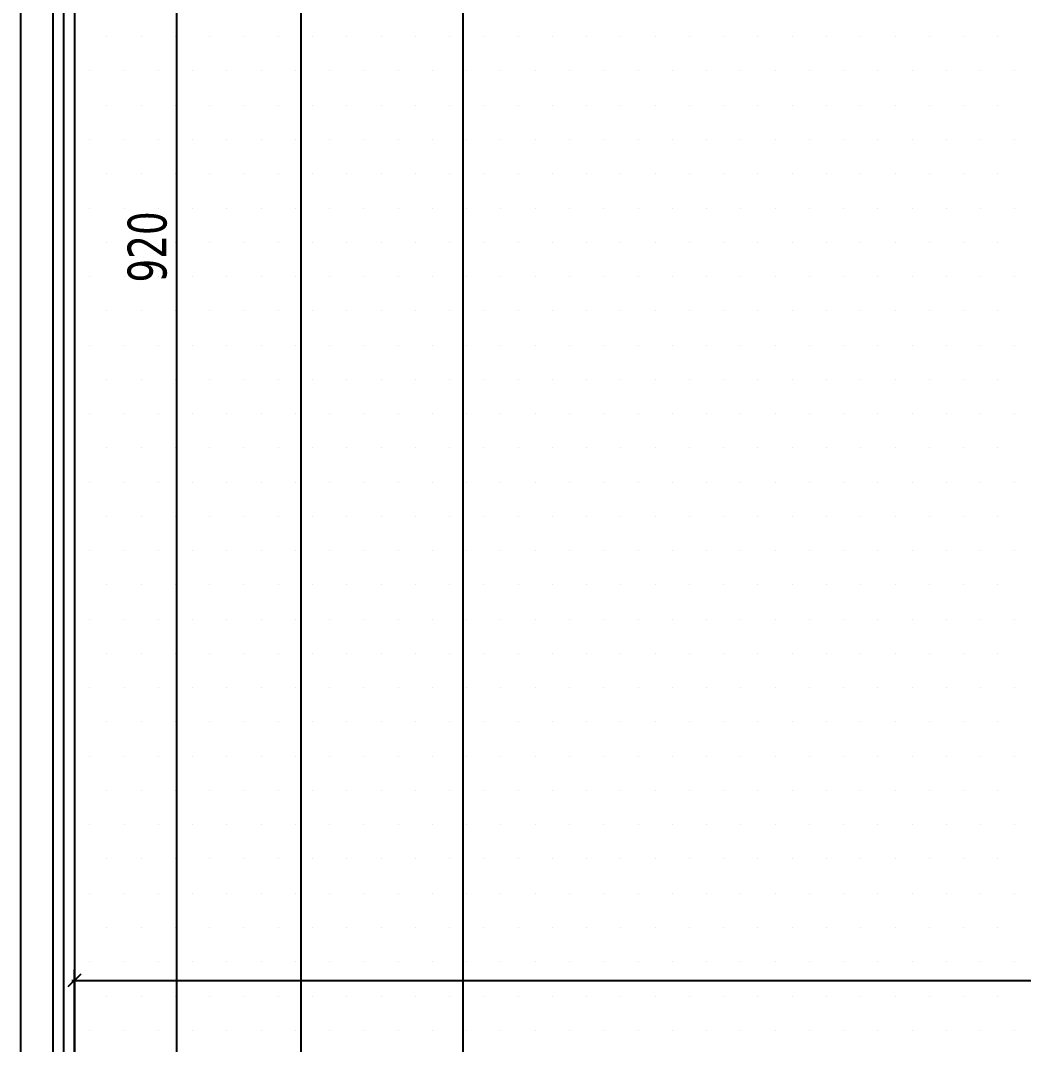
# Model space of a CAD drawing. Header units: millimetres. Extents: x 43168.9 to 43194.6, y -25545.1 to -25543.4.
# Drawn here: x 43175.2659 to 43175.3588, y -25544.4468 to -25544.3519 of the extents above; entities that cross this region are included whole.
import ezdxf

# ---------------------------------------------------------------- set-up
doc = ezdxf.new("R2010")
doc.units = ezdxf.units.MM
doc.header["$LTSCALE"] = 200
doc.linetypes.add('DASHDOT', pattern=[1, 0.5, -0.25, 0, -0.25])
doc.linetypes.add('DASHDOT2', pattern=[0.5, 0.25, -0.125, 0, -0.125])
for name, color, linetype in [('aks_sgh', 5, 'DASHDOT2'), ('cam_sgh', 1, 'Continuous'), ('gor-4_sgh', 17, 'Continuous'), ('kesitcizgisi_sgh', 22, 'Continuous'), ('olcudis_sgh', 185, 'Continuous'), ('olcuic_sgh', 183, 'Continuous'), ('tarama-zemin_sgh', 197, 'Continuous')]:
    doc.layers.add(name, color=color, linetype=linetype)
doc.styles.add('dim', font='VERDANA.TTF', dxfattribs={"width": 0.7})

msp = doc.modelspace()

# ---------------------------------------------------------------- linework, layer by layer
at = {"color": 0, "linetype": 'ByBlock', "lineweight": -2}
msp.add_line((43175.271479, -25544.440289), (43175.270279, -25544.441489), dxfattribs=at)
at = {"layer": 'aks_sgh'}
for p, q in [((43175.268879, -25543.740919), (43175.268879, -25544.609919)), ((43175.306879, -25543.740919), (43175.306879, -25544.609919))]:
    msp.add_line(p, q, dxfattribs=at)
at = {"layer": 'cam_sgh'}
for p, q in [((43175.270879, -25544.280919), (43175.270879, -25544.464919)), ((43175.269879, -25544.349919), (43175.269879, -25544.464919))]:
    msp.add_line(p, q, dxfattribs=at)
at = {"layer": 'gor-4_sgh'}
msp.add_line((43175.265879, -25544.349919), (43175.265879, -25544.464919), dxfattribs=at)
at = {"layer": 'kesitcizgisi_sgh', "linetype": 'DASHDOT'}
msp.add_line((43175.291879, -25544.613788), (43175.291879, -25543.808164), dxfattribs=at)
at = {"layer": 'olcudis_sgh'}
for p, q in [((43175.270879, -25544.452889), (43175.270879, -25544.439889)), ((43175.270629, -25544.440889), (43175.541129, -25544.440889))]:
    msp.add_line(p, q, dxfattribs=at)
at = {"layer": 'olcuic_sgh'}
msp.add_line((43175.28032, -25544.280669), (43175.28032, -25544.465169), dxfattribs=at)
at = {"layer": 'tarama-zemin_sgh'}
for p, q in [((43175.273887, -25544.353425), (43175.273887, -25544.353425)), ((43175.277062, -25544.353425), (43175.277062, -25544.353425)), ((43175.280237, -25544.353425), (43175.280237, -25544.353425)), ((43175.283412, -25544.353425), (43175.283412, -25544.353425)), ((43175.286587, -25544.353425), (43175.286587, -25544.353425)), ((43175.289762, -25544.353425), (43175.289762, -25544.353425)), ((43175.292937, -25544.353425), (43175.292937, -25544.353425)), ((43175.296112, -25544.353425), (43175.296112, -25544.353425)), ((43175.299287, -25544.353425), (43175.299287, -25544.353425)), ((43175.302462, -25544.353425), (43175.302462, -25544.353425)), ((43175.305637, -25544.353425), (43175.305637, -25544.353425)), ((43175.308812, -25544.353425), (43175.308812, -25544.353425)), ((43175.311987, -25544.353425), (43175.311987, -25544.353425)), ((43175.315162, -25544.353425), (43175.315162, -25544.353425)), ((43175.318337, -25544.353425), (43175.318337, -25544.353425)), ((43175.321512, -25544.353425), (43175.321512, -25544.353425)), ((43175.324687, -25544.353425), (43175.324687, -25544.353425)), ((43175.327862, -25544.353425), (43175.327862, -25544.353425)), ((43175.331037, -25544.353425), (43175.331037, -25544.353425)), ((43175.334212, -25544.353425), (43175.334212, -25544.353425)), ((43175.337387, -25544.353425), (43175.337387, -25544.353425)), ((43175.340562, -25544.353425), (43175.340562, -25544.353425)), ((43175.343737, -25544.353425), (43175.343737, -25544.353425)), ((43175.346912, -25544.353425), (43175.346912, -25544.353425)), ((43175.350087, -25544.353425), (43175.350087, -25544.353425)), ((43175.353262, -25544.353425), (43175.353262, -25544.353425)), ((43175.356437, -25544.353425), (43175.356437, -25544.353425)), ((43175.2723, -25544.3566), (43175.2723, -25544.3566)), ((43175.275475, -25544.3566), (43175.275475, -25544.3566)), ((43175.27865, -25544.3566), (43175.27865, -25544.3566)), ((43175.281825, -25544.3566), (43175.281825, -25544.3566)), ((43175.285, -25544.3566), (43175.285, -25544.3566)), ((43175.288175, -25544.3566), (43175.288175, -25544.3566)), ((43175.29135, -25544.3566), (43175.29135, -25544.3566)), ((43175.294525, -25544.3566), (43175.294525, -25544.3566)), ((43175.2977, -25544.3566), (43175.2977, -25544.3566)), ((43175.300875, -25544.3566), (43175.300875, -25544.3566)), ((43175.30405, -25544.3566), (43175.30405, -25544.3566)), ((43175.307225, -25544.3566), (43175.307225, -25544.3566)), ((43175.3104, -25544.3566), (43175.3104, -25544.3566)), ((43175.313575, -25544.3566), (43175.313575, -25544.3566)), ((43175.31675, -25544.3566), (43175.31675, -25544.3566)), ((43175.319925, -25544.3566), (43175.319925, -25544.3566)), ((43175.3231, -25544.3566), (43175.3231, -25544.3566)), ((43175.326275, -25544.3566), (43175.326275, -25544.3566)), ((43175.32945, -25544.3566), (43175.32945, -25544.3566)), ((43175.332625, -25544.3566), (43175.332625, -25544.3566)), ((43175.3358, -25544.3566), (43175.3358, -25544.3566)), ((43175.338975, -25544.3566), (43175.338975, -25544.3566)), ((43175.34215, -25544.3566), (43175.34215, -25544.3566)), ((43175.345325, -25544.3566), (43175.345325, -25544.3566)), ((43175.3485, -25544.3566), (43175.3485, -25544.3566)), ((43175.351675, -25544.3566), (43175.351675, -25544.3566)), ((43175.35485, -25544.3566), (43175.35485, -25544.3566)), ((43175.358025, -25544.3566), (43175.358025, -25544.3566)), ((43175.273887, -25544.359775), (43175.273887, -25544.359775)), ((43175.277062, -25544.359775), (43175.277062, -25544.359775)), ((43175.280237, -25544.359775), (43175.280237, -25544.359775)), ((43175.283412, -25544.359775), (43175.283412, -25544.359775)), ((43175.286587, -25544.359775), (43175.286587, -25544.359775)), ((43175.289762, -25544.359775), (43175.289762, -25544.359775)), ((43175.292937, -25544.359775), (43175.292937, -25544.359775)), ((43175.296112, -25544.359775), (43175.296112, -25544.359775)), ((43175.299287, -25544.359775), (43175.299287, -25544.359775)), ((43175.302462, -25544.359775), (43175.302462, -25544.359775)), ((43175.305637, -25544.359775), (43175.305637, -25544.359775)), ((43175.308812, -25544.359775), (43175.308812, -25544.359775)), ((43175.311987, -25544.359775), (43175.311987, -25544.359775)), ((43175.315162, -25544.359775), (43175.315162, -25544.359775)), ((43175.318337, -25544.359775), (43175.318337, -25544.359775)), ((43175.321512, -25544.359775), (43175.321512, -25544.359775)), ((43175.324687, -25544.359775), (43175.324687, -25544.359775)), ((43175.327862, -25544.359775), (43175.327862, -25544.359775)), ((43175.331037, -25544.359775), (43175.331037, -25544.359775)), ((43175.334212, -25544.359775), (43175.334212, -25544.359775)), ((43175.337387, -25544.359775), (43175.337387, -25544.359775)), ((43175.340562, -25544.359775), (43175.340562, -25544.359775)), ((43175.343737, -25544.359775), (43175.343737, -25544.359775)), ((43175.346912, -25544.359775), (43175.346912, -25544.359775)), ((43175.350087, -25544.359775), (43175.350087, -25544.359775)), ((43175.353262, -25544.359775), (43175.353262, -25544.359775)), ((43175.356437, -25544.359775), (43175.356437, -25544.359775)), ((43175.2723, -25544.36295), (43175.2723, -25544.36295)), ((43175.275475, -25544.36295), (43175.275475, -25544.36295)), ((43175.27865, -25544.36295), (43175.27865, -25544.36295)), ((43175.281825, -25544.36295), (43175.281825, -25544.36295)), ((43175.285, -25544.36295), (43175.285, -25544.36295)), ((43175.288175, -25544.36295), (43175.288175, -25544.36295)), ((43175.29135, -25544.36295), (43175.29135, -25544.36295)), ((43175.294525, -25544.36295), (43175.294525, -25544.36295)), ((43175.2977, -25544.36295), (43175.2977, -25544.36295)), ((43175.300875, -25544.36295), (43175.300875, -25544.36295)), ((43175.30405, -25544.36295), (43175.30405, -25544.36295)), ((43175.307225, -25544.36295), (43175.307225, -25544.36295)), ((43175.3104, -25544.36295), (43175.3104, -25544.36295)), ((43175.313575, -25544.36295), (43175.313575, -25544.36295)), ((43175.31675, -25544.36295), (43175.31675, -25544.36295)), ((43175.319925, -25544.36295), (43175.319925, -25544.36295)), ((43175.3231, -25544.36295), (43175.3231, -25544.36295)), ((43175.326275, -25544.36295), (43175.326275, -25544.36295)), ((43175.32945, -25544.36295), (43175.32945, -25544.36295)), ((43175.332625, -25544.36295), (43175.332625, -25544.36295)), ((43175.3358, -25544.36295), (43175.3358, -25544.36295)), ((43175.338975, -25544.36295), (43175.338975, -25544.36295)), ((43175.34215, -25544.36295), (43175.34215, -25544.36295)), ((43175.345325, -25544.36295), (43175.345325, -25544.36295)), ((43175.3485, -25544.36295), (43175.3485, -25544.36295)), ((43175.351675, -25544.36295), (43175.351675, -25544.36295)), ((43175.35485, -25544.36295), (43175.35485, -25544.36295)), ((43175.358025, -25544.36295), (43175.358025, -25544.36295)), ((43175.273887, -25544.366125), (43175.273887, -25544.366125)), ((43175.277062, -25544.366125), (43175.277062, -25544.366125)), ((43175.280237, -25544.366125), (43175.280237, -25544.366125)), ((43175.283412, -25544.366125), (43175.283412, -25544.366125)), ((43175.286587, -25544.366125), (43175.286587, -25544.366125)), ((43175.289762, -25544.366125), (43175.289762, -25544.366125)), ((43175.292937, -25544.366125), (43175.292937, -25544.366125)), ((43175.296112, -25544.366125), (43175.296112, -25544.366125)), ((43175.299287, -25544.366125), (43175.299287, -25544.366125)), ((43175.302462, -25544.366125), (43175.302462, -25544.366125)), ((43175.305637, -25544.366125), (43175.305637, -25544.366125)), ((43175.308812, -25544.366125), (43175.308812, -25544.366125)), ((43175.311987, -25544.366125), (43175.311987, -25544.366125)), ((43175.315162, -25544.366125), (43175.315162, -25544.366125)), ((43175.318337, -25544.366125), (43175.318337, -25544.366125)), ((43175.321512, -25544.366125), (43175.321512, -25544.366125)), ((43175.324687, -25544.366125), (43175.324687, -25544.366125)), ((43175.327862, -25544.366125), (43175.327862, -25544.366125)), ((43175.331037, -25544.366125), (43175.331037, -25544.366125)), ((43175.334212, -25544.366125), (43175.334212, -25544.366125)), ((43175.337387, -25544.366125), (43175.337387, -25544.366125)), ((43175.340562, -25544.366125), (43175.340562, -25544.366125)), ((43175.343737, -25544.366125), (43175.343737, -25544.366125)), ((43175.346912, -25544.366125), (43175.346912, -25544.366125)), ((43175.350087, -25544.366125), (43175.350087, -25544.366125)), ((43175.353262, -25544.366125), (43175.353262, -25544.366125)), ((43175.356437, -25544.366125), (43175.356437, -25544.366125)), ((43175.2723, -25544.3693), (43175.2723, -25544.3693)), ((43175.275475, -25544.3693), (43175.275475, -25544.3693)), ((43175.27865, -25544.3693), (43175.27865, -25544.3693)), ((43175.281825, -25544.3693), (43175.281825, -25544.3693)), ((43175.285, -25544.3693), (43175.285, -25544.3693)), ((43175.288175, -25544.3693), (43175.288175, -25544.3693)), ((43175.29135, -25544.3693), (43175.29135, -25544.3693)), ((43175.294525, -25544.3693), (43175.294525, -25544.3693)), ((43175.2977, -25544.3693), (43175.2977, -25544.3693)), ((43175.300875, -25544.3693), (43175.300875, -25544.3693)), ((43175.30405, -25544.3693), (43175.30405, -25544.3693)), ((43175.307225, -25544.3693), (43175.307225, -25544.3693)), ((43175.3104, -25544.3693), (43175.3104, -25544.3693)), ((43175.313575, -25544.3693), (43175.313575, -25544.3693)), ((43175.31675, -25544.3693), (43175.31675, -25544.3693)), ((43175.319925, -25544.3693), (43175.319925, -25544.3693)), ((43175.3231, -25544.3693), (43175.3231, -25544.3693)), ((43175.326275, -25544.3693), (43175.326275, -25544.3693)), ((43175.32945, -25544.3693), (43175.32945, -25544.3693)), ((43175.332625, -25544.3693), (43175.332625, -25544.3693)), ((43175.3358, -25544.3693), (43175.3358, -25544.3693)), ((43175.338975, -25544.3693), (43175.338975, -25544.3693)), ((43175.34215, -25544.3693), (43175.34215, -25544.3693)), ((43175.345325, -25544.3693), (43175.345325, -25544.3693)), ((43175.3485, -25544.3693), (43175.3485, -25544.3693)), ((43175.351675, -25544.3693), (43175.351675, -25544.3693)), ((43175.35485, -25544.3693), (43175.35485, -25544.3693)), ((43175.358025, -25544.3693), (43175.358025, -25544.3693)), ((43175.273887, -25544.372475), (43175.273887, -25544.372475)), ((43175.277062, -25544.372475), (43175.277062, -25544.372475)), ((43175.280237, -25544.372475), (43175.280237, -25544.372475)), ((43175.283412, -25544.372475), (43175.283412, -25544.372475)), ((43175.286587, -25544.372475), (43175.286587, -25544.372475)), ((43175.289762, -25544.372475), (43175.289762, -25544.372475)), ((43175.292937, -25544.372475), (43175.292937, -25544.372475)), ((43175.296112, -25544.372475), (43175.296112, -25544.372475)), ((43175.299287, -25544.372475), (43175.299287, -25544.372475)), ((43175.302462, -25544.372475), (43175.302462, -25544.372475)), ((43175.305637, -25544.372475), (43175.305637, -25544.372475)), ((43175.308812, -25544.372475), (43175.308812, -25544.372475)), ((43175.311987, -25544.372475), (43175.311987, -25544.372475)), ((43175.315162, -25544.372475), (43175.315162, -25544.372475)), ((43175.318337, -25544.372475), (43175.318337, -25544.372475)), ((43175.321512, -25544.372475), (43175.321512, -25544.372475)), ((43175.324687, -25544.372475), (43175.324687, -25544.372475)), ((43175.327862, -25544.372475), (43175.327862, -25544.372475)), ((43175.331037, -25544.372475), (43175.331037, -25544.372475)), ((43175.334212, -25544.372475), (43175.334212, -25544.372475)), ((43175.337387, -25544.372475), (43175.337387, -25544.372475)), ((43175.340562, -25544.372475), (43175.340562, -25544.372475)), ((43175.343737, -25544.372475), (43175.343737, -25544.372475)), ((43175.346912, -25544.372475), (43175.346912, -25544.372475)), ((43175.350087, -25544.372475), (43175.350087, -25544.372475)), ((43175.353262, -25544.372475), (43175.353262, -25544.372475)), ((43175.356437, -25544.372475), (43175.356437, -25544.372475)), ((43175.2723, -25544.37565), (43175.2723, -25544.37565)), ((43175.275475, -25544.37565), (43175.275475, -25544.37565)), ((43175.27865, -25544.37565), (43175.27865, -25544.37565)), ((43175.281825, -25544.37565), (43175.281825, -25544.37565)), ((43175.285, -25544.37565), (43175.285, -25544.37565)), ((43175.288175, -25544.37565), (43175.288175, -25544.37565)), ((43175.29135, -25544.37565), (43175.29135, -25544.37565)), ((43175.294525, -25544.37565), (43175.294525, -25544.37565)), ((43175.2977, -25544.37565), (43175.2977, -25544.37565)), ((43175.300875, -25544.37565), (43175.300875, -25544.37565)), ((43175.30405, -25544.37565), (43175.30405, -25544.37565)), ((43175.307225, -25544.37565), (43175.307225, -25544.37565)), ((43175.3104, -25544.37565), (43175.3104, -25544.37565)), ((43175.313575, -25544.37565), (43175.313575, -25544.37565)), ((43175.31675, -25544.37565), (43175.31675, -25544.37565)), ((43175.319925, -25544.37565), (43175.319925, -25544.37565)), ((43175.3231, -25544.37565), (43175.3231, -25544.37565)), ((43175.326275, -25544.37565), (43175.326275, -25544.37565)), ((43175.32945, -25544.37565), (43175.32945, -25544.37565)), ((43175.332625, -25544.37565), (43175.332625, -25544.37565)), ((43175.3358, -25544.37565), (43175.3358, -25544.37565)), ((43175.338975, -25544.37565), (43175.338975, -25544.37565)), ((43175.34215, -25544.37565), (43175.34215, -25544.37565)), ((43175.345325, -25544.37565), (43175.345325, -25544.37565)), ((43175.3485, -25544.37565), (43175.3485, -25544.37565)), ((43175.351675, -25544.37565), (43175.351675, -25544.37565)), ((43175.35485, -25544.37565), (43175.35485, -25544.37565)), ((43175.358025, -25544.37565), (43175.358025, -25544.37565)), ((43175.273887, -25544.378825), (43175.273887, -25544.378825)), ((43175.277062, -25544.378825), (43175.277062, -25544.378825)), ((43175.280237, -25544.378825), (43175.280237, -25544.378825)), ((43175.283412, -25544.378825), (43175.283412, -25544.378825)), ((43175.286587, -25544.378825), (43175.286587, -25544.378825)), ((43175.289762, -25544.378825), (43175.289762, -25544.378825)), ((43175.292937, -25544.378825), (43175.292937, -25544.378825)), ((43175.296112, -25544.378825), (43175.296112, -25544.378825)), ((43175.299287, -25544.378825), (43175.299287, -25544.378825)), ((43175.302462, -25544.378825), (43175.302462, -25544.378825)), ((43175.305637, -25544.378825), (43175.305637, -25544.378825)), ((43175.308812, -25544.378825), (43175.308812, -25544.378825)), ((43175.311987, -25544.378825), (43175.311987, -25544.378825)), ((43175.315162, -25544.378825), (43175.315162, -25544.378825)), ((43175.318337, -25544.378825), (43175.318337, -25544.378825)), ((43175.321512, -25544.378825), (43175.321512, -25544.378825)), ((43175.324687, -25544.378825), (43175.324687, -25544.378825)), ((43175.327862, -25544.378825), (43175.327862, -25544.378825)), ((43175.331037, -25544.378825), (43175.331037, -25544.378825)), ((43175.334212, -25544.378825), (43175.334212, -25544.378825)), ((43175.337387, -25544.378825), (43175.337387, -25544.378825)), ((43175.340562, -25544.378825), (43175.340562, -25544.378825)), ((43175.343737, -25544.378825), (43175.343737, -25544.378825)), ((43175.346912, -25544.378825), (43175.346912, -25544.378825)), ((43175.350087, -25544.378825), (43175.350087, -25544.378825)), ((43175.353262, -25544.378825), (43175.353262, -25544.378825)), ((43175.356437, -25544.378825), (43175.356437, -25544.378825)), ((43175.2723, -25544.382), (43175.2723, -25544.382)), ((43175.275475, -25544.382), (43175.275475, -25544.382)), ((43175.27865, -25544.382), (43175.27865, -25544.382)), ((43175.281825, -25544.382), (43175.281825, -25544.382)), ((43175.285, -25544.382), (43175.285, -25544.382)), ((43175.288175, -25544.382), (43175.288175, -25544.382)), ((43175.29135, -25544.382), (43175.29135, -25544.382)), ((43175.294525, -25544.382), (43175.294525, -25544.382)), ((43175.2977, -25544.382), (43175.2977, -25544.382)), ((43175.300875, -25544.382), (43175.300875, -25544.382)), ((43175.30405, -25544.382), (43175.30405, -25544.382)), ((43175.307225, -25544.382), (43175.307225, -25544.382)), ((43175.3104, -25544.382), (43175.3104, -25544.382)), ((43175.313575, -25544.382), (43175.313575, -25544.382)), ((43175.31675, -25544.382), (43175.31675, -25544.382)), ((43175.319925, -25544.382), (43175.319925, -25544.382)), ((43175.3231, -25544.382), (43175.3231, -25544.382)), ((43175.326275, -25544.382), (43175.326275, -25544.382)), ((43175.32945, -25544.382), (43175.32945, -25544.382)), ((43175.332625, -25544.382), (43175.332625, -25544.382)), ((43175.3358, -25544.382), (43175.3358, -25544.382)), ((43175.338975, -25544.382), (43175.338975, -25544.382)), ((43175.34215, -25544.382), (43175.34215, -25544.382)), ((43175.345325, -25544.382), (43175.345325, -25544.382)), ((43175.3485, -25544.382), (43175.3485, -25544.382)), ((43175.351675, -25544.382), (43175.351675, -25544.382)), ((43175.35485, -25544.382), (43175.35485, -25544.382)), ((43175.358025, -25544.382), (43175.358025, -25544.382)), ((43175.273887, -25544.385175), (43175.273887, -25544.385175)), ((43175.277062, -25544.385175), (43175.277062, -25544.385175)), ((43175.280237, -25544.385175), (43175.280237, -25544.385175)), ((43175.283412, -25544.385175), (43175.283412, -25544.385175)), ((43175.286587, -25544.385175), (43175.286587, -25544.385175)), ((43175.289762, -25544.385175), (43175.289762, -25544.385175)), ((43175.292937, -25544.385175), (43175.292937, -25544.385175)), ((43175.296112, -25544.385175), (43175.296112, -25544.385175)), ((43175.299287, -25544.385175), (43175.299287, -25544.385175)), ((43175.302462, -25544.385175), (43175.302462, -25544.385175)), ((43175.305637, -25544.385175), (43175.305637, -25544.385175)), ((43175.308812, -25544.385175), (43175.308812, -25544.385175)), ((43175.311987, -25544.385175), (43175.311987, -25544.385175)), ((43175.315162, -25544.385175), (43175.315162, -25544.385175)), ((43175.318337, -25544.385175), (43175.318337, -25544.385175)), ((43175.321512, -25544.385175), (43175.321512, -25544.385175)), ((43175.324687, -25544.385175), (43175.324687, -25544.385175)), ((43175.327862, -25544.385175), (43175.327862, -25544.385175)), ((43175.331037, -25544.385175), (43175.331037, -25544.385175)), ((43175.334212, -25544.385175), (43175.334212, -25544.385175)), ((43175.337387, -25544.385175), (43175.337387, -25544.385175)), ((43175.340562, -25544.385175), (43175.340562, -25544.385175)), ((43175.343737, -25544.385175), (43175.343737, -25544.385175)), ((43175.346912, -25544.385175), (43175.346912, -25544.385175)), ((43175.350087, -25544.385175), (43175.350087, -25544.385175)), ((43175.353262, -25544.385175), (43175.353262, -25544.385175)), ((43175.356437, -25544.385175), (43175.356437, -25544.385175)), ((43175.2723, -25544.38835), (43175.2723, -25544.38835)), ((43175.275475, -25544.38835), (43175.275475, -25544.38835)), ((43175.27865, -25544.38835), (43175.27865, -25544.38835)), ((43175.281825, -25544.38835), (43175.281825, -25544.38835)), ((43175.285, -25544.38835), (43175.285, -25544.38835)), ((43175.288175, -25544.38835), (43175.288175, -25544.38835)), ((43175.29135, -25544.38835), (43175.29135, -25544.38835)), ((43175.294525, -25544.38835), (43175.294525, -25544.38835)), ((43175.2977, -25544.38835), (43175.2977, -25544.38835)), ((43175.300875, -25544.38835), (43175.300875, -25544.38835)), ((43175.30405, -25544.38835), (43175.30405, -25544.38835)), ((43175.307225, -25544.38835), (43175.307225, -25544.38835)), ((43175.3104, -25544.38835), (43175.3104, -25544.38835)), ((43175.313575, -25544.38835), (43175.313575, -25544.38835)), ((43175.31675, -25544.38835), (43175.31675, -25544.38835)), ((43175.319925, -25544.38835), (43175.319925, -25544.38835)), ((43175.3231, -25544.38835), (43175.3231, -25544.38835)), ((43175.326275, -25544.38835), (43175.326275, -25544.38835)), ((43175.32945, -25544.38835), (43175.32945, -25544.38835)), ((43175.332625, -25544.38835), (43175.332625, -25544.38835)), ((43175.3358, -25544.38835), (43175.3358, -25544.38835)), ((43175.338975, -25544.38835), (43175.338975, -25544.38835)), ((43175.34215, -25544.38835), (43175.34215, -25544.38835)), ((43175.345325, -25544.38835), (43175.345325, -25544.38835)), ((43175.3485, -25544.38835), (43175.3485, -25544.38835)), ((43175.351675, -25544.38835), (43175.351675, -25544.38835)), ((43175.35485, -25544.38835), (43175.35485, -25544.38835)), ((43175.358025, -25544.38835), (43175.358025, -25544.38835)), ((43175.273887, -25544.391525), (43175.273887, -25544.391525)), ((43175.277062, -25544.391525), (43175.277062, -25544.391525)), ((43175.280237, -25544.391525), (43175.280237, -25544.391525)), ((43175.283412, -25544.391525), (43175.283412, -25544.391525)), ((43175.286587, -25544.391525), (43175.286587, -25544.391525)), ((43175.289762, -25544.391525), (43175.289762, -25544.391525)), ((43175.292937, -25544.391525), (43175.292937, -25544.391525)), ((43175.296112, -25544.391525), (43175.296112, -25544.391525)), ((43175.299287, -25544.391525), (43175.299287, -25544.391525)), ((43175.302462, -25544.391525), (43175.302462, -25544.391525)), ((43175.305637, -25544.391525), (43175.305637, -25544.391525)), ((43175.308812, -25544.391525), (43175.308812, -25544.391525)), ((43175.311987, -25544.391525), (43175.311987, -25544.391525)), ((43175.315162, -25544.391525), (43175.315162, -25544.391525)), ((43175.318337, -25544.391525), (43175.318337, -25544.391525)), ((43175.321512, -25544.391525), (43175.321512, -25544.391525)), ((43175.324687, -25544.391525), (43175.324687, -25544.391525)), ((43175.327862, -25544.391525), (43175.327862, -25544.391525)), ((43175.331037, -25544.391525), (43175.331037, -25544.391525)), ((43175.334212, -25544.391525), (43175.334212, -25544.391525)), ((43175.337387, -25544.391525), (43175.337387, -25544.391525)), ((43175.340562, -25544.391525), (43175.340562, -25544.391525)), ((43175.343737, -25544.391525), (43175.343737, -25544.391525)), ((43175.346912, -25544.391525), (43175.346912, -25544.391525)), ((43175.350087, -25544.391525), (43175.350087, -25544.391525)), ((43175.353262, -25544.391525), (43175.353262, -25544.391525)), ((43175.356437, -25544.391525), (43175.356437, -25544.391525)), ((43175.2723, -25544.3947), (43175.2723, -25544.3947)), ((43175.275475, -25544.3947), (43175.275475, -25544.3947)), ((43175.27865, -25544.3947), (43175.27865, -25544.3947)), ((43175.281825, -25544.3947), (43175.281825, -25544.3947)), ((43175.285, -25544.3947), (43175.285, -25544.3947)), ((43175.288175, -25544.3947), (43175.288175, -25544.3947)), ((43175.29135, -25544.3947), (43175.29135, -25544.3947)), ((43175.294525, -25544.3947), (43175.294525, -25544.3947)), ((43175.2977, -25544.3947), (43175.2977, -25544.3947)), ((43175.300875, -25544.3947), (43175.300875, -25544.3947)), ((43175.30405, -25544.3947), (43175.30405, -25544.3947)), ((43175.307225, -25544.3947), (43175.307225, -25544.3947)), ((43175.3104, -25544.3947), (43175.3104, -25544.3947)), ((43175.313575, -25544.3947), (43175.313575, -25544.3947)), ((43175.31675, -25544.3947), (43175.31675, -25544.3947)), ((43175.319925, -25544.3947), (43175.319925, -25544.3947)), ((43175.3231, -25544.3947), (43175.3231, -25544.3947)), ((43175.326275, -25544.3947), (43175.326275, -25544.3947)), ((43175.32945, -25544.3947), (43175.32945, -25544.3947)), ((43175.332625, -25544.3947), (43175.332625, -25544.3947)), ((43175.3358, -25544.3947), (43175.3358, -25544.3947)), ((43175.338975, -25544.3947), (43175.338975, -25544.3947)), ((43175.34215, -25544.3947), (43175.34215, -25544.3947)), ((43175.345325, -25544.3947), (43175.345325, -25544.3947)), ((43175.3485, -25544.3947), (43175.3485, -25544.3947)), ((43175.351675, -25544.3947), (43175.351675, -25544.3947)), ((43175.35485, -25544.3947), (43175.35485, -25544.3947)), ((43175.358025, -25544.3947), (43175.358025, -25544.3947)), ((43175.273887, -25544.397875), (43175.273887, -25544.397875)), ((43175.277062, -25544.397875), (43175.277062, -25544.397875)), ((43175.280237, -25544.397875), (43175.280237, -25544.397875)), ((43175.283412, -25544.397875), (43175.283412, -25544.397875)), ((43175.286587, -25544.397875), (43175.286587, -25544.397875)), ((43175.289762, -25544.397875), (43175.289762, -25544.397875)), ((43175.292937, -25544.397875), (43175.292937, -25544.397875)), ((43175.296112, -25544.397875), (43175.296112, -25544.397875)), ((43175.299287, -25544.397875), (43175.299287, -25544.397875)), ((43175.302462, -25544.397875), (43175.302462, -25544.397875)), ((43175.305637, -25544.397875), (43175.305637, -25544.397875)), ((43175.308812, -25544.397875), (43175.308812, -25544.397875)), ((43175.311987, -25544.397875), (43175.311987, -25544.397875)), ((43175.315162, -25544.397875), (43175.315162, -25544.397875)), ((43175.318337, -25544.397875), (43175.318337, -25544.397875)), ((43175.321512, -25544.397875), (43175.321512, -25544.397875)), ((43175.324687, -25544.397875), (43175.324687, -25544.397875)), ((43175.327862, -25544.397875), (43175.327862, -25544.397875)), ((43175.331037, -25544.397875), (43175.331037, -25544.397875)), ((43175.334212, -25544.397875), (43175.334212, -25544.397875)), ((43175.337387, -25544.397875), (43175.337387, -25544.397875)), ((43175.340562, -25544.397875), (43175.340562, -25544.397875)), ((43175.343737, -25544.397875), (43175.343737, -25544.397875)), ((43175.346912, -25544.397875), (43175.346912, -25544.397875)), ((43175.350087, -25544.397875), (43175.350087, -25544.397875)), ((43175.353262, -25544.397875), (43175.353262, -25544.397875)), ((43175.356437, -25544.397875), (43175.356437, -25544.397875)), ((43175.2723, -25544.40105), (43175.2723, -25544.40105)), ((43175.275475, -25544.40105), (43175.275475, -25544.40105)), ((43175.27865, -25544.40105), (43175.27865, -25544.40105)), ((43175.281825, -25544.40105), (43175.281825, -25544.40105)), ((43175.285, -25544.40105), (43175.285, -25544.40105)), ((43175.288175, -25544.40105), (43175.288175, -25544.40105)), ((43175.29135, -25544.40105), (43175.29135, -25544.40105)), ((43175.294525, -25544.40105), (43175.294525, -25544.40105)), ((43175.2977, -25544.40105), (43175.2977, -25544.40105)), ((43175.300875, -25544.40105), (43175.300875, -25544.40105)), ((43175.30405, -25544.40105), (43175.30405, -25544.40105)), ((43175.307225, -25544.40105), (43175.307225, -25544.40105)), ((43175.3104, -25544.40105), (43175.3104, -25544.40105)), ((43175.313575, -25544.40105), (43175.313575, -25544.40105)), ((43175.31675, -25544.40105), (43175.31675, -25544.40105)), ((43175.319925, -25544.40105), (43175.319925, -25544.40105)), ((43175.3231, -25544.40105), (43175.3231, -25544.40105)), ((43175.326275, -25544.40105), (43175.326275, -25544.40105)), ((43175.32945, -25544.40105), (43175.32945, -25544.40105)), ((43175.332625, -25544.40105), (43175.332625, -25544.40105)), ((43175.3358, -25544.40105), (43175.3358, -25544.40105)), ((43175.338975, -25544.40105), (43175.338975, -25544.40105)), ((43175.34215, -25544.40105), (43175.34215, -25544.40105)), ((43175.345325, -25544.40105), (43175.345325, -25544.40105)), ((43175.3485, -25544.40105), (43175.3485, -25544.40105)), ((43175.351675, -25544.40105), (43175.351675, -25544.40105)), ((43175.35485, -25544.40105), (43175.35485, -25544.40105)), ((43175.358025, -25544.40105), (43175.358025, -25544.40105)), ((43175.273887, -25544.404225), (43175.273887, -25544.404225)), ((43175.277062, -25544.404225), (43175.277062, -25544.404225)), ((43175.280237, -25544.404225), (43175.280237, -25544.404225)), ((43175.283412, -25544.404225), (43175.283412, -25544.404225)), ((43175.286587, -25544.404225), (43175.286587, -25544.404225)), ((43175.289762, -25544.404225), (43175.289762, -25544.404225)), ((43175.292937, -25544.404225), (43175.292937, -25544.404225)), ((43175.296112, -25544.404225), (43175.296112, -25544.404225)), ((43175.299287, -25544.404225), (43175.299287, -25544.404225)), ((43175.302462, -25544.404225), (43175.302462, -25544.404225)), ((43175.305637, -25544.404225), (43175.305637, -25544.404225)), ((43175.308812, -25544.404225), (43175.308812, -25544.404225)), ((43175.311987, -25544.404225), (43175.311987, -25544.404225)), ((43175.315162, -25544.404225), (43175.315162, -25544.404225)), ((43175.318337, -25544.404225), (43175.318337, -25544.404225)), ((43175.321512, -25544.404225), (43175.321512, -25544.404225)), ((43175.324687, -25544.404225), (43175.324687, -25544.404225)), ((43175.327862, -25544.404225), (43175.327862, -25544.404225)), ((43175.331037, -25544.404225), (43175.331037, -25544.404225)), ((43175.334212, -25544.404225), (43175.334212, -25544.404225)), ((43175.337387, -25544.404225), (43175.337387, -25544.404225)), ((43175.340562, -25544.404225), (43175.340562, -25544.404225)), ((43175.343737, -25544.404225), (43175.343737, -25544.404225)), ((43175.346912, -25544.404225), (43175.346912, -25544.404225)), ((43175.350087, -25544.404225), (43175.350087, -25544.404225)), ((43175.353262, -25544.404225), (43175.353262, -25544.404225)), ((43175.356437, -25544.404225), (43175.356437, -25544.404225)), ((43175.2723, -25544.4074), (43175.2723, -25544.4074)), ((43175.275475, -25544.4074), (43175.275475, -25544.4074)), ((43175.27865, -25544.4074), (43175.27865, -25544.4074)), ((43175.281825, -25544.4074), (43175.281825, -25544.4074)), ((43175.285, -25544.4074), (43175.285, -25544.4074)), ((43175.288175, -25544.4074), (43175.288175, -25544.4074)), ((43175.29135, -25544.4074), (43175.29135, -25544.4074)), ((43175.294525, -25544.4074), (43175.294525, -25544.4074)), ((43175.2977, -25544.4074), (43175.2977, -25544.4074)), ((43175.300875, -25544.4074), (43175.300875, -25544.4074)), ((43175.30405, -25544.4074), (43175.30405, -25544.4074)), ((43175.307225, -25544.4074), (43175.307225, -25544.4074)), ((43175.3104, -25544.4074), (43175.3104, -25544.4074)), ((43175.313575, -25544.4074), (43175.313575, -25544.4074)), ((43175.31675, -25544.4074), (43175.31675, -25544.4074)), ((43175.319925, -25544.4074), (43175.319925, -25544.4074)), ((43175.3231, -25544.4074), (43175.3231, -25544.4074)), ((43175.326275, -25544.4074), (43175.326275, -25544.4074)), ((43175.32945, -25544.4074), (43175.32945, -25544.4074)), ((43175.332625, -25544.4074), (43175.332625, -25544.4074)), ((43175.3358, -25544.4074), (43175.3358, -25544.4074)), ((43175.338975, -25544.4074), (43175.338975, -25544.4074)), ((43175.34215, -25544.4074), (43175.34215, -25544.4074)), ((43175.345325, -25544.4074), (43175.345325, -25544.4074)), ((43175.3485, -25544.4074), (43175.3485, -25544.4074)), ((43175.351675, -25544.4074), (43175.351675, -25544.4074)), ((43175.35485, -25544.4074), (43175.35485, -25544.4074)), ((43175.358025, -25544.4074), (43175.358025, -25544.4074)), ((43175.273887, -25544.410575), (43175.273887, -25544.410575)), ((43175.277062, -25544.410575), (43175.277062, -25544.410575)), ((43175.280237, -25544.410575), (43175.280237, -25544.410575)), ((43175.283412, -25544.410575), (43175.283412, -25544.410575)), ((43175.286587, -25544.410575), (43175.286587, -25544.410575)), ((43175.289762, -25544.410575), (43175.289762, -25544.410575)), ((43175.292937, -25544.410575), (43175.292937, -25544.410575)), ((43175.296112, -25544.410575), (43175.296112, -25544.410575)), ((43175.299287, -25544.410575), (43175.299287, -25544.410575)), ((43175.302462, -25544.410575), (43175.302462, -25544.410575)), ((43175.305637, -25544.410575), (43175.305637, -25544.410575)), ((43175.308812, -25544.410575), (43175.308812, -25544.410575)), ((43175.311987, -25544.410575), (43175.311987, -25544.410575)), ((43175.315162, -25544.410575), (43175.315162, -25544.410575)), ((43175.318337, -25544.410575), (43175.318337, -25544.410575)), ((43175.321512, -25544.410575), (43175.321512, -25544.410575)), ((43175.324687, -25544.410575), (43175.324687, -25544.410575)), ((43175.327862, -25544.410575), (43175.327862, -25544.410575)), ((43175.331037, -25544.410575), (43175.331037, -25544.410575)), ((43175.334212, -25544.410575), (43175.334212, -25544.410575)), ((43175.337387, -25544.410575), (43175.337387, -25544.410575)), ((43175.340562, -25544.410575), (43175.340562, -25544.410575)), ((43175.343737, -25544.410575), (43175.343737, -25544.410575)), ((43175.346912, -25544.410575), (43175.346912, -25544.410575)), ((43175.350087, -25544.410575), (43175.350087, -25544.410575)), ((43175.353262, -25544.410575), (43175.353262, -25544.410575)), ((43175.356437, -25544.410575), (43175.356437, -25544.410575)), ((43175.2723, -25544.41375), (43175.2723, -25544.41375)), ((43175.275475, -25544.41375), (43175.275475, -25544.41375)), ((43175.27865, -25544.41375), (43175.27865, -25544.41375)), ((43175.281825, -25544.41375), (43175.281825, -25544.41375)), ((43175.285, -25544.41375), (43175.285, -25544.41375)), ((43175.288175, -25544.41375), (43175.288175, -25544.41375)), ((43175.29135, -25544.41375), (43175.29135, -25544.41375)), ((43175.294525, -25544.41375), (43175.294525, -25544.41375)), ((43175.2977, -25544.41375), (43175.2977, -25544.41375)), ((43175.300875, -25544.41375), (43175.300875, -25544.41375)), ((43175.30405, -25544.41375), (43175.30405, -25544.41375)), ((43175.307225, -25544.41375), (43175.307225, -25544.41375)), ((43175.3104, -25544.41375), (43175.3104, -25544.41375)), ((43175.313575, -25544.41375), (43175.313575, -25544.41375)), ((43175.31675, -25544.41375), (43175.31675, -25544.41375)), ((43175.319925, -25544.41375), (43175.319925, -25544.41375)), ((43175.3231, -25544.41375), (43175.3231, -25544.41375)), ((43175.326275, -25544.41375), (43175.326275, -25544.41375)), ((43175.32945, -25544.41375), (43175.32945, -25544.41375)), ((43175.332625, -25544.41375), (43175.332625, -25544.41375)), ((43175.3358, -25544.41375), (43175.3358, -25544.41375)), ((43175.338975, -25544.41375), (43175.338975, -25544.41375)), ((43175.34215, -25544.41375), (43175.34215, -25544.41375)), ((43175.345325, -25544.41375), (43175.345325, -25544.41375)), ((43175.3485, -25544.41375), (43175.3485, -25544.41375)), ((43175.351675, -25544.41375), (43175.351675, -25544.41375)), ((43175.35485, -25544.41375), (43175.35485, -25544.41375)), ((43175.358025, -25544.41375), (43175.358025, -25544.41375)), ((43175.273887, -25544.416925), (43175.273887, -25544.416925)), ((43175.277062, -25544.416925), (43175.277062, -25544.416925)), ((43175.280237, -25544.416925), (43175.280237, -25544.416925)), ((43175.283412, -25544.416925), (43175.283412, -25544.416925)), ((43175.286587, -25544.416925), (43175.286587, -25544.416925)), ((43175.289762, -25544.416925), (43175.289762, -25544.416925)), ((43175.292937, -25544.416925), (43175.292937, -25544.416925)), ((43175.296112, -25544.416925), (43175.296112, -25544.416925)), ((43175.299287, -25544.416925), (43175.299287, -25544.416925)), ((43175.302462, -25544.416925), (43175.302462, -25544.416925)), ((43175.305637, -25544.416925), (43175.305637, -25544.416925)), ((43175.308812, -25544.416925), (43175.308812, -25544.416925)), ((43175.311987, -25544.416925), (43175.311987, -25544.416925)), ((43175.315162, -25544.416925), (43175.315162, -25544.416925)), ((43175.318337, -25544.416925), (43175.318337, -25544.416925)), ((43175.321512, -25544.416925), (43175.321512, -25544.416925)), ((43175.324687, -25544.416925), (43175.324687, -25544.416925)), ((43175.327862, -25544.416925), (43175.327862, -25544.416925)), ((43175.331037, -25544.416925), (43175.331037, -25544.416925)), ((43175.334212, -25544.416925), (43175.334212, -25544.416925)), ((43175.337387, -25544.416925), (43175.337387, -25544.416925)), ((43175.340562, -25544.416925), (43175.340562, -25544.416925)), ((43175.343737, -25544.416925), (43175.343737, -25544.416925)), ((43175.346912, -25544.416925), (43175.346912, -25544.416925)), ((43175.350087, -25544.416925), (43175.350087, -25544.416925)), ((43175.353262, -25544.416925), (43175.353262, -25544.416925)), ((43175.356437, -25544.416925), (43175.356437, -25544.416925)), ((43175.2723, -25544.4201), (43175.2723, -25544.4201)), ((43175.275475, -25544.4201), (43175.275475, -25544.4201)), ((43175.27865, -25544.4201), (43175.27865, -25544.4201)), ((43175.281825, -25544.4201), (43175.281825, -25544.4201)), ((43175.285, -25544.4201), (43175.285, -25544.4201)), ((43175.288175, -25544.4201), (43175.288175, -25544.4201)), ((43175.29135, -25544.4201), (43175.29135, -25544.4201)), ((43175.294525, -25544.4201), (43175.294525, -25544.4201)), ((43175.2977, -25544.4201), (43175.2977, -25544.4201)), ((43175.300875, -25544.4201), (43175.300875, -25544.4201)), ((43175.30405, -25544.4201), (43175.30405, -25544.4201)), ((43175.307225, -25544.4201), (43175.307225, -25544.4201)), ((43175.3104, -25544.4201), (43175.3104, -25544.4201)), ((43175.313575, -25544.4201), (43175.313575, -25544.4201)), ((43175.31675, -25544.4201), (43175.31675, -25544.4201)), ((43175.319925, -25544.4201), (43175.319925, -25544.4201)), ((43175.3231, -25544.4201), (43175.3231, -25544.4201)), ((43175.326275, -25544.4201), (43175.326275, -25544.4201)), ((43175.32945, -25544.4201), (43175.32945, -25544.4201)), ((43175.332625, -25544.4201), (43175.332625, -25544.4201)), ((43175.3358, -25544.4201), (43175.3358, -25544.4201)), ((43175.338975, -25544.4201), (43175.338975, -25544.4201)), ((43175.34215, -25544.4201), (43175.34215, -25544.4201)), ((43175.345325, -25544.4201), (43175.345325, -25544.4201)), ((43175.3485, -25544.4201), (43175.3485, -25544.4201)), ((43175.351675, -25544.4201), (43175.351675, -25544.4201)), ((43175.35485, -25544.4201), (43175.35485, -25544.4201)), ((43175.358025, -25544.4201), (43175.358025, -25544.4201)), ((43175.273887, -25544.423275), (43175.273887, -25544.423275)), ((43175.277062, -25544.423275), (43175.277062, -25544.423275)), ((43175.280237, -25544.423275), (43175.280237, -25544.423275)), ((43175.283412, -25544.423275), (43175.283412, -25544.423275)), ((43175.286587, -25544.423275), (43175.286587, -25544.423275)), ((43175.289762, -25544.423275), (43175.289762, -25544.423275)), ((43175.292937, -25544.423275), (43175.292937, -25544.423275)), ((43175.296112, -25544.423275), (43175.296112, -25544.423275)), ((43175.299287, -25544.423275), (43175.299287, -25544.423275)), ((43175.302462, -25544.423275), (43175.302462, -25544.423275)), ((43175.305637, -25544.423275), (43175.305637, -25544.423275)), ((43175.308812, -25544.423275), (43175.308812, -25544.423275)), ((43175.311987, -25544.423275), (43175.311987, -25544.423275)), ((43175.315162, -25544.423275), (43175.315162, -25544.423275)), ((43175.318337, -25544.423275), (43175.318337, -25544.423275)), ((43175.321512, -25544.423275), (43175.321512, -25544.423275)), ((43175.324687, -25544.423275), (43175.324687, -25544.423275)), ((43175.327862, -25544.423275), (43175.327862, -25544.423275)), ((43175.331037, -25544.423275), (43175.331037, -25544.423275)), ((43175.334212, -25544.423275), (43175.334212, -25544.423275)), ((43175.337387, -25544.423275), (43175.337387, -25544.423275)), ((43175.340562, -25544.423275), (43175.340562, -25544.423275)), ((43175.343737, -25544.423275), (43175.343737, -25544.423275)), ((43175.346912, -25544.423275), (43175.346912, -25544.423275)), ((43175.350087, -25544.423275), (43175.350087, -25544.423275)), ((43175.353262, -25544.423275), (43175.353262, -25544.423275)), ((43175.356437, -25544.423275), (43175.356437, -25544.423275)), ((43175.2723, -25544.42645), (43175.2723, -25544.42645)), ((43175.275475, -25544.42645), (43175.275475, -25544.42645)), ((43175.27865, -25544.42645), (43175.27865, -25544.42645)), ((43175.281825, -25544.42645), (43175.281825, -25544.42645)), ((43175.285, -25544.42645), (43175.285, -25544.42645)), ((43175.288175, -25544.42645), (43175.288175, -25544.42645)), ((43175.29135, -25544.42645), (43175.29135, -25544.42645)), ((43175.294525, -25544.42645), (43175.294525, -25544.42645)), ((43175.2977, -25544.42645), (43175.2977, -25544.42645)), ((43175.300875, -25544.42645), (43175.300875, -25544.42645)), ((43175.30405, -25544.42645), (43175.30405, -25544.42645)), ((43175.307225, -25544.42645), (43175.307225, -25544.42645)), ((43175.3104, -25544.42645), (43175.3104, -25544.42645)), ((43175.313575, -25544.42645), (43175.313575, -25544.42645)), ((43175.31675, -25544.42645), (43175.31675, -25544.42645)), ((43175.319925, -25544.42645), (43175.319925, -25544.42645)), ((43175.3231, -25544.42645), (43175.3231, -25544.42645)), ((43175.326275, -25544.42645), (43175.326275, -25544.42645)), ((43175.32945, -25544.42645), (43175.32945, -25544.42645)), ((43175.332625, -25544.42645), (43175.332625, -25544.42645)), ((43175.3358, -25544.42645), (43175.3358, -25544.42645)), ((43175.338975, -25544.42645), (43175.338975, -25544.42645)), ((43175.34215, -25544.42645), (43175.34215, -25544.42645)), ((43175.345325, -25544.42645), (43175.345325, -25544.42645)), ((43175.3485, -25544.42645), (43175.3485, -25544.42645)), ((43175.351675, -25544.42645), (43175.351675, -25544.42645)), ((43175.35485, -25544.42645), (43175.35485, -25544.42645)), ((43175.358025, -25544.42645), (43175.358025, -25544.42645)), ((43175.273887, -25544.429625), (43175.273887, -25544.429625)), ((43175.277062, -25544.429625), (43175.277062, -25544.429625)), ((43175.280237, -25544.429625), (43175.280237, -25544.429625)), ((43175.283412, -25544.429625), (43175.283412, -25544.429625)), ((43175.286587, -25544.429625), (43175.286587, -25544.429625)), ((43175.289762, -25544.429625), (43175.289762, -25544.429625)), ((43175.292937, -25544.429625), (43175.292937, -25544.429625)), ((43175.296112, -25544.429625), (43175.296112, -25544.429625)), ((43175.299287, -25544.429625), (43175.299287, -25544.429625)), ((43175.302462, -25544.429625), (43175.302462, -25544.429625)), ((43175.305637, -25544.429625), (43175.305637, -25544.429625)), ((43175.308812, -25544.429625), (43175.308812, -25544.429625)), ((43175.311987, -25544.429625), (43175.311987, -25544.429625)), ((43175.315162, -25544.429625), (43175.315162, -25544.429625)), ((43175.318337, -25544.429625), (43175.318337, -25544.429625)), ((43175.321512, -25544.429625), (43175.321512, -25544.429625)), ((43175.324687, -25544.429625), (43175.324687, -25544.429625)), ((43175.327862, -25544.429625), (43175.327862, -25544.429625)), ((43175.331037, -25544.429625), (43175.331037, -25544.429625)), ((43175.334212, -25544.429625), (43175.334212, -25544.429625)), ((43175.337387, -25544.429625), (43175.337387, -25544.429625)), ((43175.340562, -25544.429625), (43175.340562, -25544.429625)), ((43175.343737, -25544.429625), (43175.343737, -25544.429625)), ((43175.346912, -25544.429625), (43175.346912, -25544.429625)), ((43175.350087, -25544.429625), (43175.350087, -25544.429625)), ((43175.353262, -25544.429625), (43175.353262, -25544.429625)), ((43175.356437, -25544.429625), (43175.356437, -25544.429625)), ((43175.2723, -25544.4328), (43175.2723, -25544.4328)), ((43175.275475, -25544.4328), (43175.275475, -25544.4328)), ((43175.27865, -25544.4328), (43175.27865, -25544.4328)), ((43175.281825, -25544.4328), (43175.281825, -25544.4328)), ((43175.285, -25544.4328), (43175.285, -25544.4328)), ((43175.288175, -25544.4328), (43175.288175, -25544.4328)), ((43175.29135, -25544.4328), (43175.29135, -25544.4328)), ((43175.294525, -25544.4328), (43175.294525, -25544.4328)), ((43175.2977, -25544.4328), (43175.2977, -25544.4328)), ((43175.300875, -25544.4328), (43175.300875, -25544.4328)), ((43175.30405, -25544.4328), (43175.30405, -25544.4328)), ((43175.307225, -25544.4328), (43175.307225, -25544.4328)), ((43175.3104, -25544.4328), (43175.3104, -25544.4328)), ((43175.313575, -25544.4328), (43175.313575, -25544.4328)), ((43175.31675, -25544.4328), (43175.31675, -25544.4328)), ((43175.319925, -25544.4328), (43175.319925, -25544.4328)), ((43175.3231, -25544.4328), (43175.3231, -25544.4328)), ((43175.326275, -25544.4328), (43175.326275, -25544.4328)), ((43175.32945, -25544.4328), (43175.32945, -25544.4328)), ((43175.332625, -25544.4328), (43175.332625, -25544.4328)), ((43175.3358, -25544.4328), (43175.3358, -25544.4328)), ((43175.338975, -25544.4328), (43175.338975, -25544.4328)), ((43175.34215, -25544.4328), (43175.34215, -25544.4328)), ((43175.345325, -25544.4328), (43175.345325, -25544.4328)), ((43175.3485, -25544.4328), (43175.3485, -25544.4328)), ((43175.351675, -25544.4328), (43175.351675, -25544.4328)), ((43175.35485, -25544.4328), (43175.35485, -25544.4328)), ((43175.358025, -25544.4328), (43175.358025, -25544.4328)), ((43175.273887, -25544.435975), (43175.273887, -25544.435975)), ((43175.277062, -25544.435975), (43175.277062, -25544.435975)), ((43175.280237, -25544.435975), (43175.280237, -25544.435975)), ((43175.283412, -25544.435975), (43175.283412, -25544.435975)), ((43175.286587, -25544.435975), (43175.286587, -25544.435975)), ((43175.289762, -25544.435975), (43175.289762, -25544.435975)), ((43175.292937, -25544.435975), (43175.292937, -25544.435975)), ((43175.296112, -25544.435975), (43175.296112, -25544.435975)), ((43175.299287, -25544.435975), (43175.299287, -25544.435975)), ((43175.302462, -25544.435975), (43175.302462, -25544.435975)), ((43175.305637, -25544.435975), (43175.305637, -25544.435975)), ((43175.308812, -25544.435975), (43175.308812, -25544.435975)), ((43175.311987, -25544.435975), (43175.311987, -25544.435975)), ((43175.315162, -25544.435975), (43175.315162, -25544.435975)), ((43175.318337, -25544.435975), (43175.318337, -25544.435975)), ((43175.321512, -25544.435975), (43175.321512, -25544.435975)), ((43175.324687, -25544.435975), (43175.324687, -25544.435975)), ((43175.327862, -25544.435975), (43175.327862, -25544.435975)), ((43175.331037, -25544.435975), (43175.331037, -25544.435975)), ((43175.334212, -25544.435975), (43175.334212, -25544.435975)), ((43175.337387, -25544.435975), (43175.337387, -25544.435975)), ((43175.340562, -25544.435975), (43175.340562, -25544.435975)), ((43175.343737, -25544.435975), (43175.343737, -25544.435975)), ((43175.346912, -25544.435975), (43175.346912, -25544.435975)), ((43175.350087, -25544.435975), (43175.350087, -25544.435975)), ((43175.353262, -25544.435975), (43175.353262, -25544.435975)), ((43175.356437, -25544.435975), (43175.356437, -25544.435975)), ((43175.2723, -25544.43915), (43175.2723, -25544.43915)), ((43175.275475, -25544.43915), (43175.275475, -25544.43915)), ((43175.27865, -25544.43915), (43175.27865, -25544.43915)), ((43175.281825, -25544.43915), (43175.281825, -25544.43915)), ((43175.285, -25544.43915), (43175.285, -25544.43915)), ((43175.288175, -25544.43915), (43175.288175, -25544.43915)), ((43175.29135, -25544.43915), (43175.29135, -25544.43915)), ((43175.294525, -25544.43915), (43175.294525, -25544.43915)), ((43175.2977, -25544.43915), (43175.2977, -25544.43915)), ((43175.300875, -25544.43915), (43175.300875, -25544.43915)), ((43175.30405, -25544.43915), (43175.30405, -25544.43915)), ((43175.307225, -25544.43915), (43175.307225, -25544.43915)), ((43175.3104, -25544.43915), (43175.3104, -25544.43915)), ((43175.313575, -25544.43915), (43175.313575, -25544.43915)), ((43175.31675, -25544.43915), (43175.31675, -25544.43915)), ((43175.319925, -25544.43915), (43175.319925, -25544.43915)), ((43175.3231, -25544.43915), (43175.3231, -25544.43915)), ((43175.326275, -25544.43915), (43175.326275, -25544.43915)), ((43175.32945, -25544.43915), (43175.32945, -25544.43915)), ((43175.332625, -25544.43915), (43175.332625, -25544.43915)), ((43175.3358, -25544.43915), (43175.3358, -25544.43915)), ((43175.338975, -25544.43915), (43175.338975, -25544.43915)), ((43175.34215, -25544.43915), (43175.34215, -25544.43915)), ((43175.345325, -25544.43915), (43175.345325, -25544.43915)), ((43175.3485, -25544.43915), (43175.3485, -25544.43915)), ((43175.351675, -25544.43915), (43175.351675, -25544.43915)), ((43175.35485, -25544.43915), (43175.35485, -25544.43915)), ((43175.358025, -25544.43915), (43175.358025, -25544.43915)), ((43175.273887, -25544.442325), (43175.273887, -25544.442325)), ((43175.277062, -25544.442325), (43175.277062, -25544.442325)), ((43175.280237, -25544.442325), (43175.280237, -25544.442325)), ((43175.283412, -25544.442325), (43175.283412, -25544.442325)), ((43175.286587, -25544.442325), (43175.286587, -25544.442325)), ((43175.289762, -25544.442325), (43175.289762, -25544.442325)), ((43175.292937, -25544.442325), (43175.292937, -25544.442325)), ((43175.296112, -25544.442325), (43175.296112, -25544.442325)), ((43175.299287, -25544.442325), (43175.299287, -25544.442325)), ((43175.302462, -25544.442325), (43175.302462, -25544.442325)), ((43175.305637, -25544.442325), (43175.305637, -25544.442325)), ((43175.308812, -25544.442325), (43175.308812, -25544.442325)), ((43175.311987, -25544.442325), (43175.311987, -25544.442325)), ((43175.315162, -25544.442325), (43175.315162, -25544.442325)), ((43175.318337, -25544.442325), (43175.318337, -25544.442325)), ((43175.321512, -25544.442325), (43175.321512, -25544.442325)), ((43175.324687, -25544.442325), (43175.324687, -25544.442325)), ((43175.327862, -25544.442325), (43175.327862, -25544.442325)), ((43175.331037, -25544.442325), (43175.331037, -25544.442325)), ((43175.334212, -25544.442325), (43175.334212, -25544.442325)), ((43175.337387, -25544.442325), (43175.337387, -25544.442325)), ((43175.340562, -25544.442325), (43175.340562, -25544.442325)), ((43175.343737, -25544.442325), (43175.343737, -25544.442325)), ((43175.346912, -25544.442325), (43175.346912, -25544.442325)), ((43175.350087, -25544.442325), (43175.350087, -25544.442325)), ((43175.353262, -25544.442325), (43175.353262, -25544.442325)), ((43175.356437, -25544.442325), (43175.356437, -25544.442325)), ((43175.2723, -25544.4455), (43175.2723, -25544.4455)), ((43175.275475, -25544.4455), (43175.275475, -25544.4455)), ((43175.27865, -25544.4455), (43175.27865, -25544.4455)), ((43175.281825, -25544.4455), (43175.281825, -25544.4455)), ((43175.285, -25544.4455), (43175.285, -25544.4455)), ((43175.288175, -25544.4455), (43175.288175, -25544.4455)), ((43175.29135, -25544.4455), (43175.29135, -25544.4455)), ((43175.294525, -25544.4455), (43175.294525, -25544.4455)), ((43175.2977, -25544.4455), (43175.2977, -25544.4455)), ((43175.300875, -25544.4455), (43175.300875, -25544.4455)), ((43175.30405, -25544.4455), (43175.30405, -25544.4455)), ((43175.307225, -25544.4455), (43175.307225, -25544.4455)), ((43175.3104, -25544.4455), (43175.3104, -25544.4455)), ((43175.313575, -25544.4455), (43175.313575, -25544.4455)), ((43175.31675, -25544.4455), (43175.31675, -25544.4455)), ((43175.319925, -25544.4455), (43175.319925, -25544.4455)), ((43175.3231, -25544.4455), (43175.3231, -25544.4455)), ((43175.326275, -25544.4455), (43175.326275, -25544.4455)), ((43175.32945, -25544.4455), (43175.32945, -25544.4455)), ((43175.332625, -25544.4455), (43175.332625, -25544.4455)), ((43175.3358, -25544.4455), (43175.3358, -25544.4455)), ((43175.338975, -25544.4455), (43175.338975, -25544.4455)), ((43175.34215, -25544.4455), (43175.34215, -25544.4455)), ((43175.345325, -25544.4455), (43175.345325, -25544.4455)), ((43175.3485, -25544.4455), (43175.3485, -25544.4455)), ((43175.351675, -25544.4455), (43175.351675, -25544.4455)), ((43175.35485, -25544.4455), (43175.35485, -25544.4455)), ((43175.358025, -25544.4455), (43175.358025, -25544.4455))]:
    msp.add_line(p, q, dxfattribs=at)

# ---------------------------------------------------------------- texts
at = {"layer": 'olcuic_sgh', "color": 2, "style": 'dim', "width": 0.7}
msp.add_text('920', height=0.0036, rotation=90, dxfattribs=at).set_placement((43175.279407, -25544.376206))

doc.saveas('drawing.dxf')
